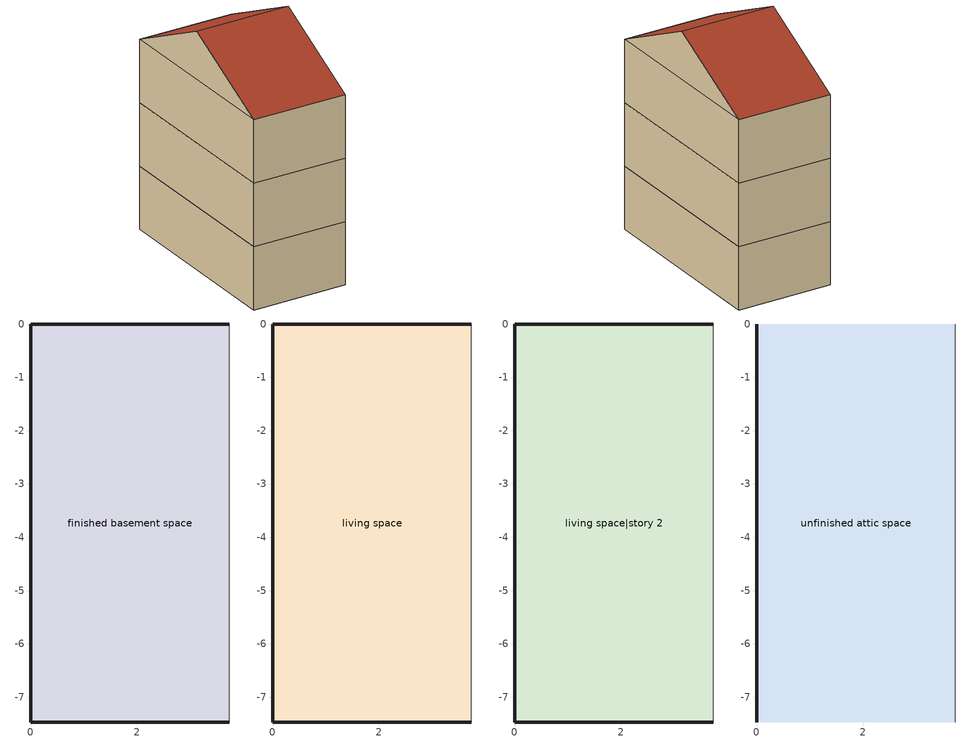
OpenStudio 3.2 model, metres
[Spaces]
finished basement space
 floor foundation: 0,-7.47 0,0 3.73,0 3.73,-7.47 z-2.44
 wall foundation: 3.73,0 0,0 0,-7.47 3.73,-7.47 z-2.44:0
 wall adiabatic: 3.73,-7.47 3.73,0 z-2.44:0
living space
 floor to finished basement space: 0,-7.47 0,0 3.73,0 3.73,-7.47 z0
 wall outside: 3.73,0 0,0 0,-7.47 3.73,-7.47 z0:2.44
 wall adiabatic: 3.73,-7.47 3.73,0 z0:2.44
living space|story 2
 floor to living space: 0,-7.47 0,0 3.73,0 3.73,-7.47 z2.44
 wall outside: 3.73,0 0,0 0,-7.47 3.73,-7.47 z2.44:4.88
 wall adiabatic: 3.73,-7.47 3.73,0 z2.44:4.88
unfinished attic space
 floor to living space|story 2: 0,-7.47 0,0 3.73,0 3.73,-7.47 z4.88
 wall outside: 0,-3.73,6.74 0,0,4.88 0,-7.47,4.88
 wall adiabatic: 3.73,-3.73,6.74 3.73,-7.47,4.88 3.73,0,4.88
 roof outside: 0,-3.73,6.74 3.73,-3.73,6.74 3.73,0,4.88 0,0,4.88; 3.73,-3.73,6.74 0,-3.73,6.74 0,-7.47,4.88 3.73,-7.47,4.88
[Site]
Denver Intl Ap_CO_USA: Latitude {deg}=39.83; Longitude {deg}=-104.65; Time Zone {hr}=-7; Elevation {m}=1650
[ClimateZones]
Climate Zone Institution Name 1=Building America; Climate Zone Document Year 1=0; Climate Zone Value 1=Cold
[Site:WaterMainsTemperature]
Calculation Method=Correlation; Annual Average Outdoor Air Temperature {C}=10.8753; Maximum Difference In Monthly Average Outdoor Air Temperatures {deltaC}=23.1524
[Site:GroundTemperature:Deep]
10.8753, 10.8753, 10.8753, 10.8753, 10.8753, 10.8753, 10.8753, 10.8753, 10.8753, 10.8753, 10.8753, 10.8753
[Building]
Building 1: North Axis {deg}=0; Standards Number of Stories=3; Standards Number of Above Ground Stories=2; Standards Building Type=singlefamilyattached; Standards Number of Living Units=10
[ThermalZone] Use Ideal Air Loads=No
living zone; finished basement zone; unfinished attic zone
[Sizing:Zone] Zone Cooling Design Supply Air Temperature Input Method=SupplyAirTemperature; Zone Cooling Design Supply Air Temperature {C}=14; Zone Cooling Design Supply Air Temperature Difference {deltaC}=11.11; Zone Heating Design Supply Air Temperature Input Method=SupplyAirTemperature; Zone Heating Design Supply Air Temperature {C}=40; Zone Heating Design Supply Air Temperature Difference {deltaC}=11.11; Zone Cooling Design Supply Air Humidity Ratio {kg-H2O/kg-air}=0.0085; Zone Heating Design Supply Air Humidity Ratio {kg-H2O/kg-air}=0.008; Cooling Design Air Flow Method=DesignDay; Heating Design Air Flow Method=DesignDay; Account for Dedicated Outdoor Air System=No; Dedicated Outdoor Air System Control Strategy=NeutralSupplyAir; Dedicated Outdoor Air Low Setpoint Temperature for Design {C}=autosize; Dedicated Outdoor Air High Setpoint Temperature for Design {C}=autosize
living zone; finished basement zone; unfinished attic zone
[Space]
Name | Space Type | Thermal Zone | Building Unit
living space; living space|story 2 | Space Type 1 | living zone | unit 1
finished basement space | Space Type 2 | finished basement zone | unit 1
unfinished attic space | Space Type 3 | unfinished attic zone
[SpaceType]
Name | Standards Space Type
Space Type 1 | living
Space Type 2 | finished basement
Space Type 3 | unfinished attic
[BuildingUnit]
unit 1: Building Unit Type=Residential
[External:File]
8760.csv: File=8760.csv
[People:Definition] Number of People Calculation Method=People; Number of People {people}=1.13; Fraction Radiant=0.319734; Sensible Heat Fraction=0.573; Carbon Dioxide Generation Rate {m3/s-W}=0; Enable ASHRAE 55 Comfort Warnings=No; Mean Radiant Temperature Calculation Type=ZoneAveraged
res occupants|living space|story 2; res occupants|living space; res occupants|finished basement space
[People] Number of People Schedule=occupants; Activity Level Schedule=res occupants activity schedule; Multiplier=1
Name | People Definition | Space or SpaceType
res occupants|living space|story 2 | res occupants|living space|story 2 | living space|story 2
res occupants|living space | res occupants|living space | living space
res occupants|finished basement space | res occupants|finished basement space | finished basement space
[Schedule:File]
occupants: External File=8760.csv; Column Number=1; Rows to Skip at Top=1; Number of Hours of Data=8760; Minutes per Item=60
[Schedule:Constant]
res occupants activity schedule: Value=112.539
